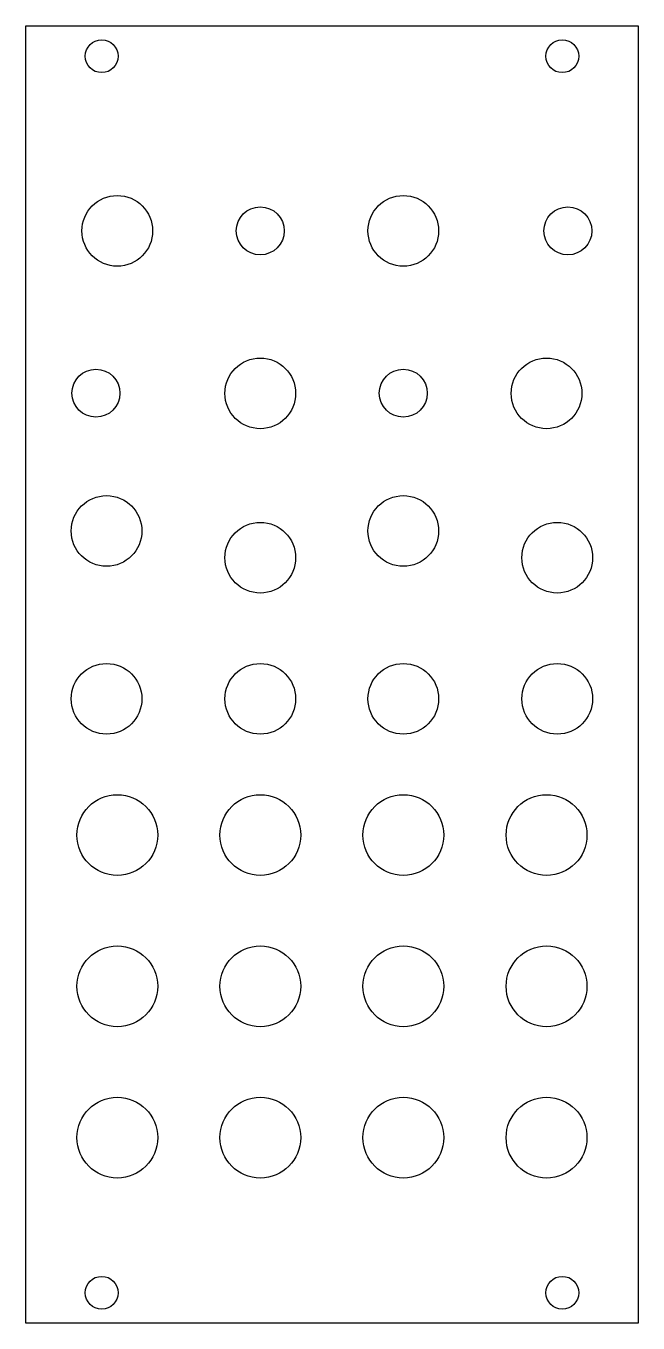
# Model space of a CAD drawing. Header units: millimetres. Extents: x 0 to 61, y 0 to 128.
import ezdxf

# ---------------------------------------------------------------- set-up
doc = ezdxf.new("R2010")
doc.units = ezdxf.units.MM
doc.layers.add('Contour', color=7, linetype='CONTINUOUS')

msp = doc.modelspace()

# ---------------------------------------------------------------- linework, layer by layer
at = {"layer": 'Contour', "color": 7, "linetype": 'CONTINUOUS'}
for p, q in [((0, 0), (0, 128.5)), ((0, 128.5), (60.6, 128.5)), ((60.6, 128.5), (60.6, 0)), ((60.6, 0), (0, 0))]:
    msp.add_line(p, q, dxfattribs=at)
for centre, radius in [((7.5, 125.5), 1.625), ((53.1, 125.5), 1.625), ((9.04, 108.2), 3.5), ((23.2, 108.2), 2.375), ((37.36, 108.2), 3.5), ((53.65, 108.2), 2.375), ((23.2, 92.1), 3.5), ((51.54, 92.1), 3.5), ((6.93, 92.12), 2.375), ((37.359, 92.12), 2.375), ((7.98, 78.47), 3.5), ((37.36, 78.47), 3.5), ((23.2, 75.82), 3.5), ((52.6, 75.819), 3.5), ((7.98, 61.84), 3.5), ((23.2, 61.84), 3.5), ((37.36, 61.84), 3.5), ((52.6, 61.84), 3.5), ((9.04, 48.34), 4), ((23.2, 48.34), 4), ((37.36, 48.34), 4), ((51.54, 48.34), 4), ((9.041, 33.36), 4), ((23.201, 33.36), 4), ((37.361, 33.36), 4), ((51.541, 33.36), 4), ((9.04, 18.37), 4), ((23.2, 18.37), 4), ((37.36, 18.37), 4), ((51.54, 18.37), 4), ((7.5, 3), 1.625), ((53.1, 3), 1.625)]:
    msp.add_circle(centre, radius, dxfattribs=at)

doc.saveas('drawing.dxf')
